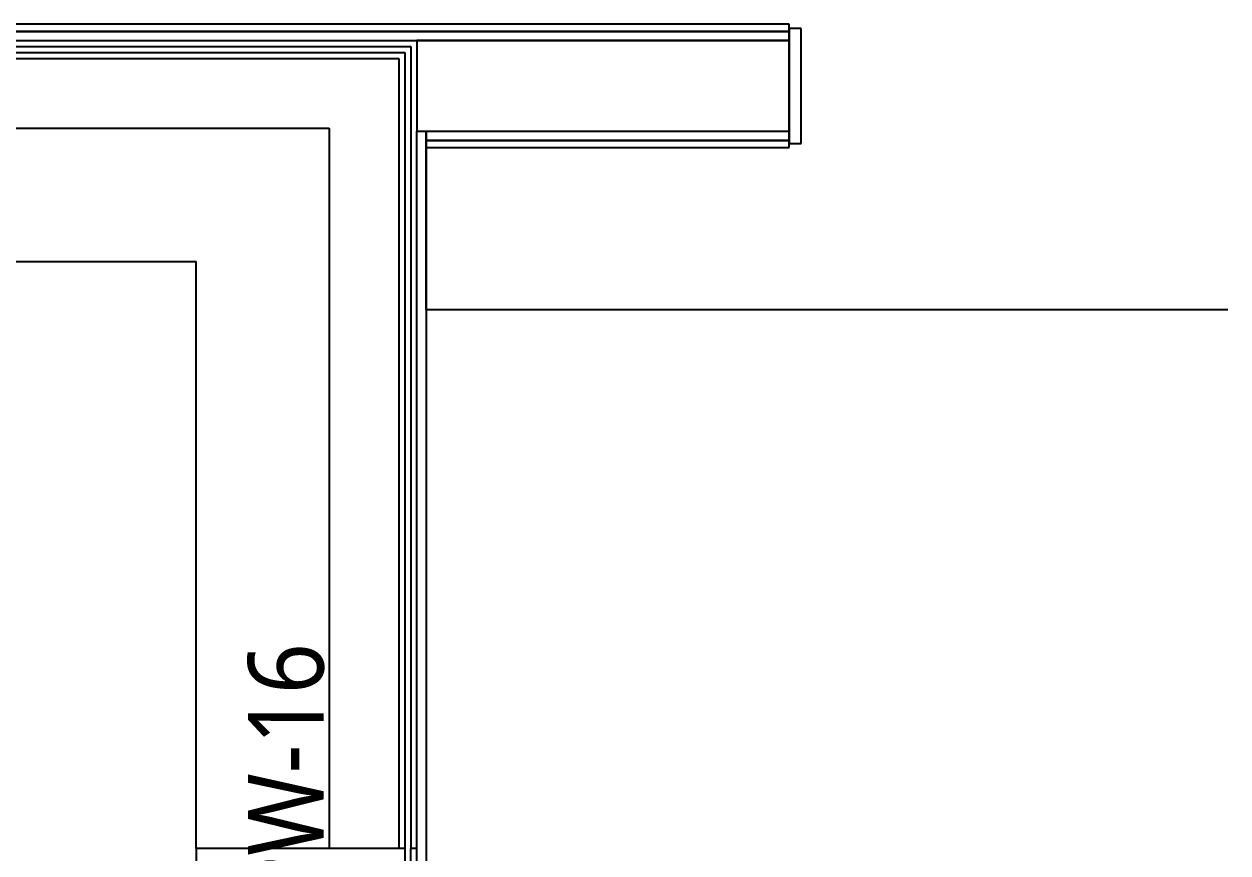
# Model space of a CAD drawing. Header units: millimetres. Extents: x -33000 to 294000, y 0 to 42408.
# Drawn here: x 50622 to 52611, y 11127 to 12497 of the extents above; entities that cross this region are included whole.
import ezdxf
from ezdxf.enums import TextEntityAlignment as Align

# ---------------------------------------------------------------- set-up
doc = ezdxf.new("R2010")
doc.units = ezdxf.units.MM
doc.header["$LTSCALE"] = 50
doc.layers.add('arch', color=8, linetype='Continuous')
doc.layers.add('실명', color=9, linetype='Continuous')
doc.styles.add('XR-Unit-Plan$0$맑은 고딕', font='malgun.ttf')

msp = doc.modelspace()

# ---------------------------------------------------------------- linework, layer by layer
at = {"layer": 'arch'}
for p, q in [((51886.2, 12496.6), (49986.2, 12496.7)), ((51886.2, 12484.6), (51886.2, 12496.6)), ((51886.2, 12484.6), (49971.2, 12484.6)), ((49986.2, 12484.7), (51886.2, 12484.6)), ((51886.2, 12484.6), (49986.2, 12484.6)), ((51886.2, 12489.6), (51886.2, 12299.6)), ((51906.2, 12489.6), (51886.2, 12489.6)), ((51886.2, 12469.6), (51886.2, 12484.6)), ((51886.2, 12304.6), (51886.2, 12484.6)), ((51906.2, 12299.6), (51906.2, 12489.6)), ((49961.2, 12459.6), (51261.2, 12459.6)), ((49971.2, 12469.6), (51886.2, 12469.6)), ((51261.2, 12459.6), (51261.2, 11134.6)), ((51886.2, 12469.6), (51271.2, 12469.6)), ((51271.2, 12469.6), (51271.2, 12319.6)), ((51886.2, 12319.6), (51886.2, 12469.6)), ((49941.2, 12439.6), (51241.2, 12439.6)), ((49951.2, 12449.6), (51251.2, 12449.6)), ((51241.2, 12439.6), (51241.2, 11134.6)), ((51251.2, 12449.6), (51251.2, 11134.6)), ((49826.2, 12324.6), (51126.2, 12324.6)), ((51126.2, 12324.6), (51126.2, 11134.6)), ((51271.2, 12319.6), (51886.2, 12319.6)), ((51271.2, 12319.6), (51286.2, 12319.6)), ((51271.2, 8249.6), (51271.2, 12319.6)), ((51286.2, 12304.6), (51286.2, 12319.6)), ((51286.2, 12319.6), (51886.2, 12319.6)), ((51286.2, 12319.6), (51286.2, 8249.6)), ((51886.2, 12319.6), (51886.2, 12304.6)), ((51286.2, 12304.7), (51286.2, 12292.7)), ((51886.2, 12304.6), (51286.2, 12304.7)), ((51886.2, 12304.6), (51286.2, 12304.6)), ((51286.2, 12024.6), (51286.2, 12304.6)), ((51286.2, 12304.6), (51886.2, 12304.6)), ((51886.2, 12292.6), (51886.2, 12304.6)), ((51886.2, 12299.6), (51906.2, 12299.6)), ((51286.2, 12292.7), (51886.2, 12292.6)), ((49606.2, 12104.6), (50906.2, 12104.6)), ((50906.2, 11134.6), (50906.2, 12104.6)), ((52611.2, 12024.6), (51286.2, 12024.6)), ((50906.2, 11134.6), (50906.2, 9534.6)), ((51126.2, 11134.6), (50906.2, 11134.6)), ((51251.7, 11134.6), (51026.2, 11134.6)), ((51251.7, 11113.6), (51251.7, 11134.6)), ((51271.2, 11134.6), (51261.2, 11134.6)), ((51261.2, 11113.6), (51261.2, 11134.6))]:
    msp.add_line(p, q, dxfattribs=at)

# ---------------------------------------------------------------- texts
at = {"layer": '실명', "style": 'XR-Unit-Plan$0$맑은 고딕', "width": 0.9}
msp.add_text('BPW-16', height=125, rotation=90, dxfattribs=at).set_placement((51054.5, 10938.6, 0), align=Align.MIDDLE_LEFT)

doc.saveas('drawing.dxf')
